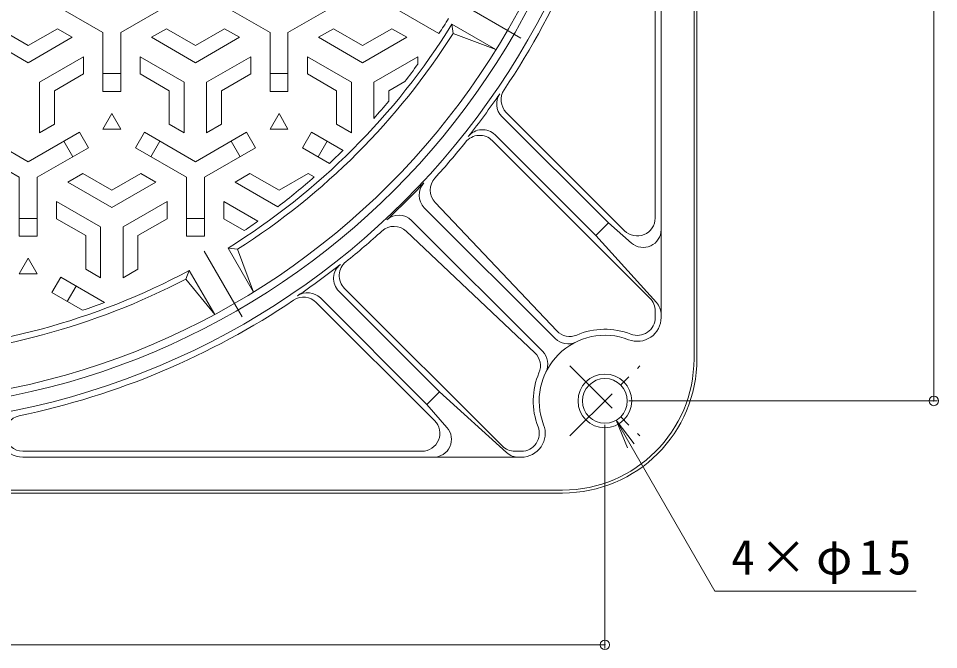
# Model space of a CAD drawing. Units: millimetres, scale not verified. Extents: x -623 to 760, y -541 to 550.
# Drawn here: x -248.9 to 59.4, y -80.3 to 131.2 of the extents above; entities that cross this region are included whole.
import ezdxf

# ---------------------------------------------------------------- set-up
doc = ezdxf.new("R2010")
doc.units = ezdxf.units.MM
doc.header["$LTSCALE"] = 4
doc.header["$PDMODE"] = 32
doc.header["$PDSIZE"] = 3.2
doc.linetypes.add('CHAIN1', pattern=[8, 5, -1, 1, -1])
doc.linetypes.add('CHAIN2', pattern=[12, 9, -1, 1, -1])
for name, color, linetype, lineweight in [('0-1_躯体', 2, 'Continuous', 9), ('0-2_仕上', 3, 'Continuous', 18), ('0-4_その他', 7, 'Continuous', 9), ('0-5_寸法', 7, 'Continuous', 9)]:
    doc.layers.add(name, color=color, linetype=linetype, lineweight=lineweight)
doc.styles.add('ＭＳ ゴシック', font='')
doc.styles.get('ＭＳ ゴシック').set_extended_font_data('MS Gothic')

msp = doc.modelspace()

# ---------------------------------------------------------------- linework, layer by layer
at = {"layer": '0-1_躯体'}
for p, q in [((-22.549, 487.187), (-22.549, 17.187)), ((-21.549, 17.187), (-21.549, 487.187)), ((-35.549, 64.313), (-35.549, 197.967)), ((-33.549, 197.967), (-33.549, 31.011)), ((-45.791, 60.07), (-85.421, 99.699)), ((-51.217, 62.667), (-86.899, 98.349)), ((-37.306, 37.442), (-90.12, 90.256)), ((-89.198, 92.162), (-55.46, 58.424)), ((-68.553, 26.511), (-109.247, 69.562)), ((-112.884, 67.766), (-69.033, 23.915)), ((-117.127, 63.523), (-73.276, 19.672)), ((-51.217, 62.667), (-55.46, 58.424)), ((-43.492, 55.931), (-51.217, 62.667)), ((-75.872, 19.192), (-118.923, 59.886)), ((-35.103, 35.965), (-55.46, 58.424)), ((-86.803, -12.055), (-139.617, 40.759)), ((-112.028, 1.856), (-147.71, 37.537)), ((-141.524, 39.837), (-107.786, 6.099)), ((-109.431, -3.57), (-149.061, 36.06)), ((-35.549, 33.2), (-35.549, 31.011)), ((-112.028, 1.856), (-107.786, 6.099)), ((-85.326, -14.258), (-107.786, 6.099)), ((-105.292, -5.87), (-112.028, 1.856)), ((-113.674, -13.813), (-247.329, -13.813)), ((-82.561, -13.813), (-80.372, -13.813)), ((-247.329, -15.813), (-80.372, -15.813)), ((-66.549, -26.813), (-536.549, -26.813)), ((-536.549, -27.813), (-66.549, -27.813))]:
    msp.add_line(p, q, dxfattribs=at)
at = {"layer": '0-1_躯体', "linetype": 'CHAIN1'}
for p, q in [((-64.125, 14.763), (-40.689, -8.673)), ((-64.125, -8.673), (-40.689, 14.763))]:
    msp.add_line(p, q, dxfattribs=at)
at = {"layer": '0-1_躯体'}
for centre, radius in [((-301.549, 252.187), 257.5), ((-301.549, 252.187), 252.5), ((-52.407, 3.045), 9), ((-52.406, 3.045), 7.5)]:
    msp.add_circle(centre, radius, dxfattribs=at)
for centre, radius, start, end in [((-301.549, 252.187), 259.593, 326.07092, 348.22052), ((-301.549, 252.187), 259.128, 321.71474, 325.6505), ((-82.656, 102.591), 6, 145.65012, 225.00101), ((-81.179, 103.942), 6, 146.07137, 225.00101), ((-93.441, 87.92), 6, 45, 141.71394), ((-301.549, 252.187), 259.593, 317.771, 321.26866), ((-94.363, 86.014), 6, 45, 141.26926), ((-104.887, 73.683), 6, 137.77032, 223.38785), ((-301.549, 252.187), 257.965, 313.04611, 316.95384), ((-108.642, 72.008), 6, 136.95453, 225.00101), ((-121.369, 59.28), 6, 44.99899, 133.04547), ((-41.549, 64.313), 6, 225.00101, 0), ((-301.549, 252.187), 259.593, 308.7314, 312.22906), ((-123.044, 55.525), 6, 46.61215, 132.22968), ((-39.549, 60.453), 6, 228.91342, 0), ((-135.375, 45.001), 6, 128.73074, 225), ((-301.549, 252.187), 259.128, 304.34956, 308.28532), ((-137.281, 44.079), 6, 128.28606, 225), ((-153.303, 31.817), 6, 44.99899, 123.92863), ((-151.953, 33.295), 6, 44.99899, 124.34988), ((-41.549, 33.2), 6, 0, 44.99799), ((-301.549, 252.187), 259.593, 281.77954, 303.92914), ((-39.549, 31.935), 6, 0, 42.19063), ((-41.549, 31.011), 8, 248.78008, 0), ((-41.549, 31.011), 6, 248.78008, 0), ((-52.406, 3.045), 22, 68.78145, 201.21855), ((-64.193, 30.633), 6, 223.38785, 293.13522), ((-52.406, 3.045), 24, 68.78217, 113.13484), ((-64.791, 28.157), 6, 225.00201, 296.25146), ((-79.994, 14.832), 6, 336.86478, 46.61215), ((-77.519, 15.429), 6, 333.74854, 44.99799), ((-66.549, 17.187), 45, 270, 0), ((-66.549, 17.187), 44, 270, 0), ((-52.406, 3.045), 24, 156.86516, 201.21783), ((-247.329, -7.812), 8, 141.60887, 270), ((-247.329, -7.812), 6, 101.78011, 270), ((-113.674, -7.812), 6, 270, 44.99899), ((-109.815, -9.813), 6, 270, 41.08658), ((-80.372, -7.812), 8, 270, 21.21992), ((-80.372, -7.812), 6, 270, 21.21992), ((-82.561, -7.812), 6, 225.00201, 270), ((-81.297, -9.813), 6, 227.80937, 270)]:
    msp.add_arc(centre, radius, start, end, dxfattribs=at)
at = {"layer": '0-2_仕上'}
for p, q in [((-220.549, 126.458), (-237.668, 136.342)), ((-214.549, 126.458), (-197.429, 136.342)), ((-164.549, 126.458), (-181.668, 136.342)), ((-158.549, 126.458), (-141.429, 136.342)), ((-107.977, 126.128), (-125.668, 136.342)), ((-255.299, 127.757), (-245.549, 122.128)), ((-235.796, 127.758), (-245.549, 122.128)), ((-230.796, 124.871), (-235.796, 127.758)), ((-220.549, 126.458), (-220.549, 106.69)), ((-214.549, 126.458), (-214.549, 106.69)), ((-204.299, 124.87), (-199.299, 127.757)), ((-199.299, 127.757), (-189.549, 122.128)), ((-179.796, 127.758), (-189.549, 122.128)), ((-174.796, 124.871), (-179.796, 127.758)), ((-164.549, 126.458), (-164.549, 106.69)), ((-158.549, 126.458), (-158.549, 106.69)), ((-148.299, 124.87), (-143.299, 127.757)), ((-143.299, 127.757), (-133.549, 122.128)), ((-123.796, 127.758), (-133.549, 122.128)), ((-118.796, 124.871), (-123.796, 127.758)), ((-103.217, 126.133), (-103.619, 129.252)), ((-103.619, 129.252), (-88.89, 120.748)), ((-260.299, 124.87), (-245.549, 116.354)), ((-230.796, 124.871), (-245.549, 116.354)), ((-204.299, 124.87), (-189.549, 116.354)), ((-174.796, 124.871), (-189.549, 116.354)), ((-148.299, 124.87), (-133.549, 116.354)), ((-118.796, 124.871), (-133.549, 116.354)), ((-88.89, 120.748), (-103.217, 126.133)), ((-227.049, 118.375), (-241.799, 109.859)), ((-227.049, 118.375), (-227.049, 112.601)), ((-208.049, 118.375), (-208.049, 112.601)), ((-208.049, 118.375), (-193.299, 109.859)), ((-171.049, 118.375), (-185.799, 109.859)), ((-171.049, 118.375), (-171.049, 112.601)), ((-152.049, 118.375), (-152.049, 112.601)), ((-152.049, 118.375), (-137.299, 109.859)), ((-115.049, 118.375), (-129.799, 109.859)), ((-115.049, 118.375), (-115.049, 115.883)), ((-227.049, 112.601), (-236.799, 106.972)), ((-220.549, 112.69), (-214.549, 112.69)), ((-208.049, 112.601), (-198.299, 106.972)), ((-171.049, 112.601), (-180.799, 106.972)), ((-164.549, 112.69), (-158.549, 112.69)), ((-152.049, 112.601), (-142.299, 106.972)), ((-241.799, 92.825), (-241.799, 109.859)), ((-193.299, 92.825), (-193.299, 109.859)), ((-185.799, 92.825), (-185.799, 109.859)), ((-137.299, 92.825), (-137.299, 109.859)), ((-129.799, 97.711), (-129.799, 109.859)), ((-119.445, 110.063), (-124.799, 106.972)), ((-236.799, 95.711), (-236.799, 106.972)), ((-220.549, 106.69), (-214.549, 106.69)), ((-180.799, 95.711), (-180.799, 106.972)), ((-164.549, 106.69), (-158.549, 106.69)), ((-124.799, 103.458), (-124.799, 106.972)), ((-241.799, 92.825), (-236.799, 95.711)), ((-185.799, 92.825), (-180.799, 95.711)), ((-245.549, 83.154), (-262.668, 93.038)), ((-245.549, 83.154), (-228.429, 93.038)), ((-228.429, 93.038), (-225.429, 87.842)), ((-209.668, 87.842), (-206.668, 93.038)), ((-189.549, 83.154), (-206.668, 93.038)), ((-189.549, 83.154), (-172.429, 93.038)), ((-172.429, 93.038), (-169.429, 87.842)), ((-153.668, 87.842), (-150.668, 93.038)), ((-140.124, 86.95), (-150.668, 93.038)), ((-230.625, 84.842), (-233.625, 90.038)), ((-201.472, 90.038), (-204.472, 84.842)), ((-174.625, 84.842), (-177.625, 90.038)), ((-145.472, 90.038), (-148.472, 84.842)), ((-248.549, 77.958), (-265.668, 87.842)), ((-242.549, 77.958), (-225.429, 87.842)), ((-192.549, 77.958), (-209.668, 87.842)), ((-186.549, 77.958), (-169.429, 87.842)), ((-144.658, 82.64), (-153.668, 87.842)), ((-248.549, 77.958), (-248.549, 58.19)), ((-242.549, 77.958), (-242.549, 58.19)), ((-232.299, 76.37), (-227.299, 79.257)), ((-227.299, 79.257), (-217.549, 73.628)), ((-207.796, 79.258), (-217.549, 73.628)), ((-202.796, 76.371), (-207.796, 79.258)), ((-192.549, 77.958), (-192.549, 58.19)), ((-186.549, 77.958), (-186.549, 58.19)), ((-176.299, 76.37), (-171.299, 79.257)), ((-171.299, 79.257), (-161.549, 73.628)), ((-151.796, 79.258), (-161.549, 73.628)), ((-149.743, 78.072), (-151.796, 79.258)), ((-232.299, 76.37), (-217.549, 67.854)), ((-202.796, 76.371), (-217.549, 67.854)), ((-176.299, 76.37), (-161.991, 68.11)), ((-236.049, 69.875), (-236.049, 64.101)), ((-236.049, 69.875), (-221.299, 61.359)), ((-199.049, 69.875), (-213.799, 61.359)), ((-199.049, 69.875), (-199.049, 64.101)), ((-180.049, 69.875), (-180.049, 64.101)), ((-180.049, 69.875), (-168.612, 63.272)), ((-248.549, 64.19), (-242.549, 64.19)), ((-236.049, 64.101), (-226.299, 58.472)), ((-199.049, 64.101), (-208.799, 58.472)), ((-192.549, 64.19), (-186.549, 64.19)), ((-180.049, 64.101), (-173.183, 60.137)), ((-221.299, 44.325), (-221.299, 61.359)), ((-213.799, 44.325), (-213.799, 61.359)), ((-242.549, 58.19), (-248.549, 58.19)), ((-208.799, 47.211), (-208.799, 58.472)), ((-186.549, 58.19), (-192.549, 58.19)), ((-175.495, 53.856), (-178.614, 54.258)), ((-170.11, 39.528), (-178.614, 54.258)), ((-175.495, 53.856), (-170.11, 39.528)), ((-213.799, 44.325), (-208.799, 47.211)), ((-192.815, 43.856), (-191.604, 46.758)), ((-183.1, 32.028), (-191.604, 46.758)), ((-234.668, 44.538), (-237.668, 39.342)), ((-219.991, 36.064), (-234.668, 44.538)), ((-183.1, 32.028), (-192.815, 43.856)), ((-229.472, 41.538), (-232.472, 36.342)), ((-227.397, 33.412), (-237.668, 39.342))]:
    msp.add_line(p, q, dxfattribs=at)
at = {"layer": '0-2_仕上', "color": 7, "linetype": 'CHAIN2', "lineweight": 9}
for p, q in [((-80.549, 124.593), (-102.532, 137.285)), ((-173.954, 31.188), (-186.646, 53.17))]:
    msp.add_line(p, q, dxfattribs=at)
at = {"layer": '0-2_仕上'}
for points in [[(-193.299, 92.825), (-198.299, 95.711), (-198.299, 106.972)], [(-137.299, 92.825), (-142.299, 95.711), (-142.299, 106.972)], [(-221.299, 44.325), (-226.299, 47.211), (-226.299, 58.472)]]:
    msp.add_lwpolyline(points, dxfattribs=at)
for points in [[(-220.549, 94.124), (-217.549, 99.32), (-214.549, 94.124)], [(-164.549, 94.124), (-161.549, 99.32), (-158.549, 94.124)], [(-248.549, 45.624), (-245.549, 50.82), (-242.549, 45.624)]]:
    msp.add_lwpolyline(points, close=True, dxfattribs=at)
msp.add_circle((-301.549, 252.187), 250, dxfattribs=at)
for radius, start, end in [(231, 326.92665, 328.41612), (233, 301.8446, 328.1554), (235, 302.43885, 327.56115), (231, 322.02948, 323.83873), (231, 318.03098, 319.92047), (231, 312.77959, 314.33132), (231, 307.16743, 311.08427), (231, 303.75872, 305.13339), (233, 271.8446, 298.1554), (235, 272.43885, 297.56115), (231, 288.72344, 290.67487)]:
    msp.add_arc((-301.549, 252.187), radius, start, end, dxfattribs=at)
at = {"layer": '0-4_その他'}
for p, q in [((57.779, 501.329), (57.779, 3.045)), ((58.979, 3.045), (-44.407, 3.045)), ((-52.407, -79.87), (-52.407, -4.955)), ((-550.691, -78.67), (-52.407, -78.67))]:
    msp.add_line(p, q, dxfattribs=at)
for p in [(57.779, 3.045), (-52.407, -78.67)]:
    msp.add_point(p, dxfattribs=at)
at = {"layer": '0-5_寸法'}
for p, q in [((-48.656, -3.45), (-44.83, -12.688)), ((51.869, -60.711), (-15.597, -60.711))]:
    msp.add_line(p, q, dxfattribs=at)
msp.add_lwpolyline([(-15.597, -60.711), (-48.656, -3.45), (-42.569, -11.383)], dxfattribs=at)

# ---------------------------------------------------------------- texts
at = {"layer": '0-5_寸法', "color": 2, "insert": (-10.131, -58.311), "char_height": 11.73, "attachment_point": 7, "style": 'ＭＳ ゴシック'}
msp.add_mtext('\\T1.19;4×φ15', dxfattribs=at)

doc.saveas('drawing.dxf')
